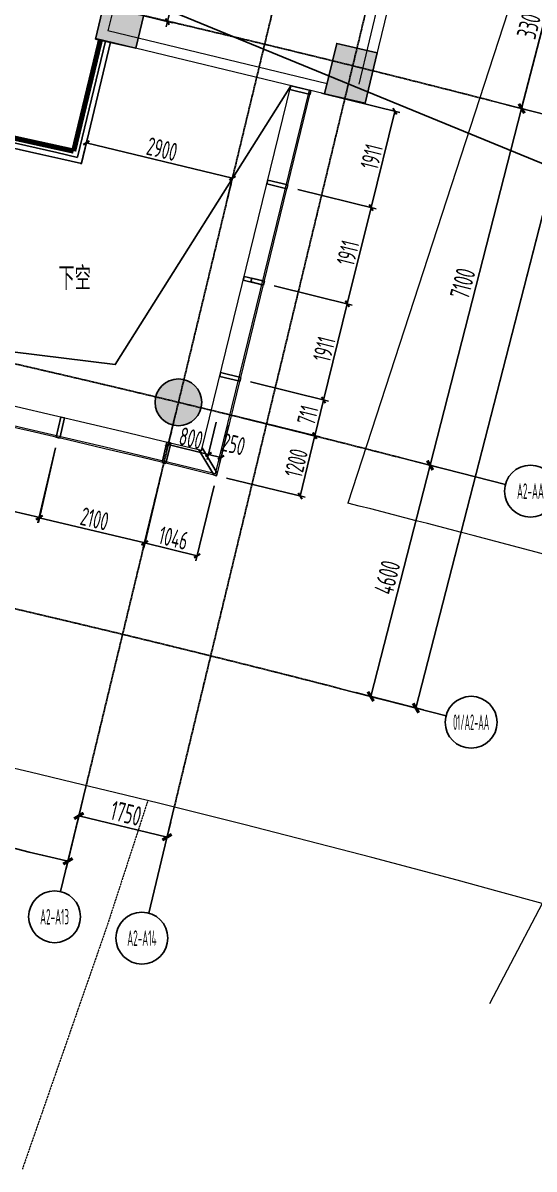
# Model space of a CAD drawing. Header units: millimetres. Extents: x 11515858 to 24947533, y -12784974 to -6116114.
# Drawn here: x 11844548 to 11854412, y -6423435 to -6401342 of the extents above; entities that cross this region are included whole.
import ezdxf
from ezdxf.enums import TextEntityAlignment as Align

# ---------------------------------------------------------------- set-up
doc = ezdxf.new("R2010")
doc.units = ezdxf.units.MM
doc.header["$LTSCALE"] = 10
for name, pattern in [('A2-RG-AXIS$0$CENTER', [2, 1.25, -0.25, 0.25, -0.25]), ('A2-RG-AXIS$0$DOTE', [2.42, 2, -0.2, 0.02, -0.2]), ('A2-RI-F2$0$DASHDOT2', [0.5, 0.25, -0.125, 0, -0.125]), ('A2-RI-F2$0$DASHED2', [0.375, 0.25, -0.125]), ('A2-RI-F2$0$Overhead 1_16_', [2.579687, 1.5875, -0.992188])]:
    doc.linetypes.add(name, pattern=pattern)
for name, color, linetype in [('A2-RB-F2$0$$34$A-DIMS-100', 1, 'Continuous'), ('A2-RB-F2$0$A-DIMS-100', 1, 'Continuous'), ('A2-RG-AXIS$0$A-AXIS', 1, 'Continuous'), ('A2-RG-AXIS$0$A-DIMS-100', 1, 'Continuous'), ('A2-RG-AXIS$0$A-GRID', 1, 'A2-RG-AXIS$0$CENTER'), ('A2-RG-AXIS$0$A-SYMB', 4, 'Continuous'), ('A2-RI-F2$0$A-DOOR-ROLL', 2, 'A2-RI-F2$0$DASHED2'), ('A2-RI-F2$0$A-STRS', 50, 'Continuous'), ('A2-RI-F2$0$A-STRS-HRAL', 80, 'Continuous'), ('A2-RI-F2$0$A-SYMB-AREA', 4, 'Continuous'), ('A2-RI-F2$0$A-SYMB-NAME', 4, 'Continuous'), ('A2-RI-F2$0$A-SYMB-VOID', 35, 'Continuous'), ('A2-RI-F2$0$an-wndw-mull-v', 3, 'Continuous'), ('A2-RS-F2$0$A-HATH-GRAY', 8, 'Continuous'), ('A2-RS-F2$0$A-WALL-CONC', 6, 'Continuous')]:
    doc.layers.add(name, color=color, linetype=linetype)
for name, color, linetype, lineweight in [('A2-RI-F2$0$A-DETL-LLIN', 3, 'Continuous', 5), ('A2-RI-F2$0$A-DETL-MLIN', 3, 'Continuous', 9), ('A2-RI-F2$0$A-FLOR-OVHD', 8, 'A2-RI-F2$0$Overhead 1_16_', 5), ('A2-RI-F2$0$A-FLOR-STRS', 2, 'Continuous', 5), ('A2-RI-F2$0$A-GLAZ', 140, 'Continuous', 5), ('A2-RI-F2$0$A-WALL', 7, 'Continuous', 5)]:
    doc.layers.add(name, color=color, linetype=linetype, lineweight=lineweight)
doc.styles.add('A2-RB-F2$0$$0$XD2008', font='hzs.shx', dxfattribs={"width": 0.7, "bigfont": 'hztxt.shx'})
doc.styles.add('A2-RB-F2$0$XD2008', font='hzs.shx', dxfattribs={"width": 0.7, "bigfont": 'hztxt.shx'})
doc.styles.add('A2-RG-AXIS$0$ECADI', font='hzs.shx', dxfattribs={"width": 0.7, "bigfont": 'hztxt.shx'})
doc.styles.add('A2-RG-AXIS$0$XD2008', font='hzs.shx', dxfattribs={"width": 0.7, "bigfont": 'hztxt.shx'})
doc.styles.add('A2-RI-F2$0$ECADI', font='hzs.shx', dxfattribs={"width": 0.7, "bigfont": 'hztxt.shx'})
doc.dimstyles.new('A2-RB-F2$0$$0$XD100$0', dxfattribs={"dimscale": 100, "dimtxt": 3.5, "dimasz": 1, "dimexe": 1, "dimexo": 2, "dimgap": 0.5, "dimtad": 1, "dimdec": 0, "dimdsep": 46, "dimtxsty": 'A2-RB-F2$0$$0$XD2008', "dimblk1": 'A2-RB-F2$0$$20$_ArchTick', "dimblk2": 'A2-RB-F2$0$$20$_ArchTick', "dimsah": 1, "dimcen": 2.5, "dimclrt": 4, "dimaunit": 1, "dimadec": 0, "dimazin": 0, "dimtfac": 1, "dimtdec": 0, "dimtix": 1, "dimtmove": 2, "dimatfit": 3, "dimfxl": 0, "dimtolj": 1, "dimtzin": 0, "dimarcsym": 0})
doc.dimstyles.new('A2-RB-F2$0$XD100$0', dxfattribs={"dimscale": 100, "dimtxt": 3.5, "dimasz": 1, "dimexe": 1, "dimexo": 2, "dimgap": 0.5, "dimtad": 1, "dimdec": 0, "dimdsep": 46, "dimtxsty": 'A2-RB-F2$0$XD2008', "dimblk1": 'A2-RB-F2$0$_ArchTick', "dimblk2": 'A2-RB-F2$0$_ArchTick', "dimsah": 1, "dimcen": 2.5, "dimclrt": 4, "dimaunit": 1, "dimadec": 0, "dimazin": 0, "dimtfac": 1, "dimtdec": 0, "dimtix": 1, "dimtmove": 1, "dimatfit": 3, "dimfxl": 0, "dimtolj": 1, "dimtzin": 0, "dimarcsym": 0})
doc.dimstyles.new('A2-RG-AXIS$0$XD150', dxfattribs={"dimscale": 300, "dimtxt": 2.5, "dimasz": 1.5, "dimexe": 1, "dimexo": 2, "dimgap": 0.5, "dimtad": 1, "dimdec": 0, "dimdsep": 46, "dimtxsty": 'A2-RG-AXIS$0$XD2008', "dimcen": 2.5, "dimclrt": 4, "dimaunit": 1, "dimadec": 3, "dimazin": 0, "dimtfac": 1, "dimtdec": 0, "dimtmove": 2, "dimatfit": 3, "dimfxl": 0, "dimtolj": 1, "dimtzin": 0, "dimarcsym": 0})
doc.dimstyles.new('A2-RG-AXIS$0$XD150$0', dxfattribs={"dimscale": 150, "dimtxt": 2.5, "dimasz": 1, "dimexe": 1, "dimexo": 2, "dimgap": 0.5, "dimtad": 1, "dimdec": 0, "dimdsep": 46, "dimtxsty": 'A2-RG-AXIS$0$XD2008', "dimblk": 'A2-RG-AXIS$0$_ArchTick', "dimcen": 2.5, "dimclrt": 4, "dimaunit": 1, "dimadec": 0, "dimazin": 0, "dimtfac": 1, "dimtdec": 0, "dimtmove": 2, "dimatfit": 3, "dimfxl": 0, "dimtolj": 1, "dimtzin": 0, "dimarcsym": 0})

# ---------------------------------------------------------------- blocks, each defined once
blk = doc.blocks.new('A2-RG-AXIS$0$_ArchTick')
at = {"color": 0, "linetype": 'ByBlock', "const_width": 0.4}
blk.add_lwpolyline([(-0.5, -0.5), (0.5, 0.5)], dxfattribs=at)
blk = doc.blocks.new('*D1259')
at = {"layer": 'A2-RG-AXIS$0$A-DIMS-100', "color": 0, "lineweight": -2, "ltscale": 3, "transparency": 16777216}
for p, q in [((11854703, -6399721), (11855139, -6399833)), ((11854994, -6399796), (11854172, -6402992)), ((11853882, -6402918), (11854318, -6403030))]:
    blk.add_line(p, q, dxfattribs=at)
at = {"layer": 'Defpoints', "color": 0, "ltscale": 3, "transparency": 16777216}
for p in [(11854412, -6399647), (11853591, -6402843), (11854172, -6402992)]:
    blk.add_point(p, dxfattribs=at)
at = {"layer": 'A2-RG-AXIS$0$A-DIMS-100', "color": 0, "lineweight": -2, "ltscale": 3, "transparency": 16777216, "xscale": 150, "yscale": 150, "zscale": 150}
for p, rotation in [((11854994, -6399796), 75.589284638493), ((11854172, -6402992), 255.589284638493)]:
    blk.add_blockref('A2-RG-AXIS$0$_ArchTick', p, dxfattribs=dict(at, rotation=rotation))
at = {"layer": 'A2-RG-AXIS$0$A-DIMS-100', "color": 4, "ltscale": 3, "transparency": 16777216, "insert": (11854329, -6401329), "char_height": 375, "attachment_point": 5, "rotation": 75.5893, "style": 'A2-RG-AXIS$0$XD2008'}
blk.add_mtext('\\A1;3300', dxfattribs=at)
blk = doc.blocks.new('*D1260')
at = {"layer": 'A2-RG-AXIS$0$A-DIMS-100', "color": 0, "lineweight": -2, "ltscale": 3, "transparency": 16777216}
for p, q in [((11854172, -6402992), (11852405, -6409869)), ((11853882, -6402918), (11854318, -6403030)), ((11852115, -6409794), (11852551, -6409906))]:
    blk.add_line(p, q, dxfattribs=at)
at = {"layer": 'Defpoints', "color": 0, "ltscale": 3, "transparency": 16777216}
for p in [(11853591, -6402843), (11851824, -6409720), (11852405, -6409869)]:
    blk.add_point(p, dxfattribs=at)
at = {"layer": 'A2-RG-AXIS$0$A-DIMS-100', "color": 0, "lineweight": -2, "ltscale": 3, "transparency": 16777216, "xscale": 150, "yscale": 150, "zscale": 150}
for p, rotation in [((11854172, -6402992), 75.589284638493), ((11852405, -6409869), 255.589284638493)]:
    blk.add_blockref('A2-RG-AXIS$0$_ArchTick', p, dxfattribs=dict(at, rotation=rotation))
at = {"layer": 'A2-RG-AXIS$0$A-DIMS-100', "color": 4, "ltscale": 3, "transparency": 16777216, "insert": (11853035, -6406365), "char_height": 375, "attachment_point": 5, "rotation": 75.5893, "style": 'A2-RG-AXIS$0$XD2008'}
blk.add_mtext('\\A1;7100', dxfattribs=at)
blk = doc.blocks.new('*D1261')
at = {"layer": 'A2-RG-AXIS$0$A-DIMS-100', "color": 0, "lineweight": -2, "ltscale": 3, "transparency": 16777216}
for p, q in [((11852405, -6409869), (11851260, -6414324)), ((11852115, -6409794), (11852551, -6409906)), ((11850970, -6414249), (11851406, -6414361))]:
    blk.add_line(p, q, dxfattribs=at)
at = {"layer": 'Defpoints', "color": 0, "ltscale": 3, "transparency": 16777216}
for p in [(11851824, -6409720), (11850679, -6414175), (11851260, -6414324)]:
    blk.add_point(p, dxfattribs=at)
at = {"layer": 'A2-RG-AXIS$0$A-DIMS-100', "color": 0, "lineweight": -2, "ltscale": 3, "transparency": 16777216, "xscale": 150, "yscale": 150, "zscale": 150}
for p, rotation in [((11852405, -6409869), 75.589284638493), ((11851260, -6414324), 255.589284638493)]:
    blk.add_blockref('A2-RG-AXIS$0$_ArchTick', p, dxfattribs=dict(at, rotation=rotation))
at = {"layer": 'A2-RG-AXIS$0$A-DIMS-100', "color": 4, "ltscale": 3, "transparency": 16777216, "insert": (11851579, -6412031), "char_height": 375, "attachment_point": 5, "rotation": 75.5893, "style": 'A2-RG-AXIS$0$XD2008'}
blk.add_mtext('\\A1;4600', dxfattribs=at)
blk = doc.blocks.new('*D1262')
at = {"layer": 'A2-RG-AXIS$0$A-DIMS-100', "color": 0, "lineweight": -2, "ltscale": 3, "transparency": 16777216}
for p, q in [((11859481, -6381125), (11860789, -6381461)), ((11860644, -6381424), (11852132, -6414548)), ((11850970, -6414249), (11852277, -6414585))]:
    blk.add_line(p, q, dxfattribs=at)
at = {"layer": 'Defpoints', "color": 0, "ltscale": 3, "transparency": 16777216}
for p in [(11859191, -6381051), (11850679, -6414175), (11852132, -6414548)]:
    blk.add_point(p, dxfattribs=at)
at = {"layer": 'A2-RG-AXIS$0$A-DIMS-100', "color": 0, "lineweight": -2, "ltscale": 3, "transparency": 16777216, "xscale": 150, "yscale": 150, "zscale": 150}
for p, rotation in [((11860644, -6381424), 75.58928466042394), ((11852132, -6414548), 255.589284660424)]:
    blk.add_blockref('A2-RG-AXIS$0$_ArchTick', p, dxfattribs=dict(at, rotation=rotation))
at = {"layer": 'A2-RG-AXIS$0$A-DIMS-100', "color": 4, "ltscale": 3, "transparency": 16777216, "insert": (11856134, -6397921), "char_height": 375, "attachment_point": 5, "rotation": 75.5893, "style": 'A2-RG-AXIS$0$XD2008'}
blk.add_mtext('\\A1;34200', dxfattribs=at)
blk = doc.blocks.new('A2-RG-AXIS$0$ECADI-TAG-GRID')
at = {"color": 13}
blk.add_circle((0, 0), 5, dxfattribs=at)
at = {"style": 'A2-RG-AXIS$0$ECADI', "width": 0.7}
blk.add_attdef('GRID', text='', height=5, dxfattribs=at).set_placement((0, 0), align=Align.MIDDLE)
blk = doc.blocks.new('*D1275')
at = {"layer": 'A2-RG-AXIS$0$A-DIMS-100', "color": 0, "lineweight": -2, "ltscale": 3, "transparency": 16777216}
for p, q in [((11837693, -6414527), (11837414, -6415848)), ((11845698, -6416335), (11845382, -6417648))]:
    blk.add_line(p, q, dxfattribs=at)
blk.add_arc((11778731, -6694179), 284600, 76.44866, 78.09408, dxfattribs=at)
at = {"layer": 'Defpoints', "color": 0, "ltscale": 3, "transparency": 16777216}
for p in [(11837755, -6414233), (11845769, -6416044), (11842766, -6416876), (11778731, -6694179)]:
    blk.add_point(p, dxfattribs=at)
at = {"layer": 'A2-RG-AXIS$0$A-DIMS-100', "color": 0, "lineweight": -2, "ltscale": 3, "transparency": 16777216, "xscale": 150, "yscale": 150, "zscale": 150}
for p, rotation in [((11837445, -6415701), 168.0940787372952), ((11845417, -6417502), 346.4486599795539)]:
    blk.add_blockref('A2-RG-AXIS$0$_ArchTick', p, dxfattribs=dict(at, rotation=rotation))
at = {"layer": 'A2-RG-AXIS$0$A-DIMS-100', "color": 4, "ltscale": 3, "transparency": 16777216, "insert": (11841503, -6416282), "char_height": 375, "attachment_point": 5, "rotation": 347.2714, "style": 'A2-RG-AXIS$0$XD2008'}
blk.add_mtext('\\A1;1°38\'44"', dxfattribs=at)
blk = doc.blocks.new('*D1237')
at = {"layer": 'A2-RG-AXIS$0$A-DIMS-100', "color": 0, "lineweight": -2, "ltscale": 3, "transparency": 16777216}
for p, q in [((11845698, -6416335), (11845593, -6416773)), ((11845628, -6416627), (11847329, -6417037)), ((11847400, -6416745), (11847294, -6417183))]:
    blk.add_line(p, q, dxfattribs=at)
at = {"layer": 'Defpoints', "color": 0, "ltscale": 3, "transparency": 16777216}
for p in [(11845769, -6416044), (11847470, -6416454), (11847329, -6417037)]:
    blk.add_point(p, dxfattribs=at)
at = {"layer": 'A2-RG-AXIS$0$A-DIMS-100', "color": 0, "lineweight": -2, "ltscale": 3, "transparency": 16777216, "xscale": 150, "yscale": 150, "zscale": 150}
for p, rotation in [((11845628, -6416627), 166.4486630936244), ((11847329, -6417037), 346.4486630936244)]:
    blk.add_blockref('A2-RG-AXIS$0$_ArchTick', p, dxfattribs=dict(at, rotation=rotation))
at = {"layer": 'A2-RG-AXIS$0$A-DIMS-100', "color": 4, "ltscale": 3, "transparency": 16777216, "insert": (11846540, -6416577), "char_height": 375, "attachment_point": 5, "rotation": 346.4487, "style": 'A2-RG-AXIS$0$XD2008'}
blk.add_mtext('\\A1;1750', dxfattribs=at)
blk = doc.blocks.new('A2-RB-F2$0$_ArchTick')
at = {"color": 0, "linetype": 'ByBlock', "const_width": 0.4}
blk.add_lwpolyline([(-0.5, -0.5), (0.5, 0.5)], dxfattribs=at)
blk = doc.blocks.new('*D1751')
at = {"layer": 'A2-RB-F2$0$A-DIMS-100', "color": 0, "lineweight": -2, "transparency": 16777216}
for p, q in [((11848280, -6409038), (11848105, -6409756)), ((11848521, -6409097), (11848347, -6409815)), ((11848129, -6409659), (11848370, -6409718))]:
    blk.add_line(p, q, dxfattribs=at)
at = {"layer": 'Defpoints', "color": 0, "transparency": 16777216}
for p in [(11848327, -6408844), (11848568, -6408902), (11848370, -6409718)]:
    blk.add_point(p, dxfattribs=at)
at = {"layer": 'A2-RB-F2$0$A-DIMS-100', "color": 0, "lineweight": -2, "transparency": 16777216, "xscale": 100, "yscale": 100, "zscale": 100}
for p, rotation in [((11848129, -6409659), 166.3311337015046), ((11848370, -6409718), 346.3311337015046)]:
    blk.add_blockref('A2-RB-F2$0$_ArchTick', p, dxfattribs=dict(at, rotation=rotation))
at = {"layer": 'A2-RB-F2$0$A-DIMS-100', "color": 4, "transparency": 16777216, "insert": (11848614, -6409464), "char_height": 350, "attachment_point": 5, "rotation": 346.3311, "style": 'A2-RB-F2$0$XD2008'}
blk.add_mtext('\\A1;250', dxfattribs=at)
blk = doc.blocks.new('*D1752')
at = {"layer": 'A2-RB-F2$0$A-DIMS-100', "color": 0, "lineweight": -2, "transparency": 16777216}
for p, q in [((11847502, -6408850), (11847328, -6409568)), ((11848280, -6409038), (11848106, -6409756)), ((11848129, -6409659), (11847352, -6409470))]:
    blk.add_line(p, q, dxfattribs=at)
at = {"layer": 'Defpoints', "color": 0, "transparency": 16777216}
for p in [(11847549, -6408655), (11848327, -6408844), (11847352, -6409470)]:
    blk.add_point(p, dxfattribs=at)
at = {"layer": 'A2-RB-F2$0$A-DIMS-100', "color": 0, "lineweight": -2, "transparency": 16777216, "xscale": 100, "yscale": 100, "zscale": 100}
for p, rotation in [((11847352, -6409470), 166.3725522362062), ((11848129, -6409659), 346.3725522362062)]:
    blk.add_blockref('A2-RB-F2$0$_ArchTick', p, dxfattribs=dict(at, rotation=rotation))
at = {"layer": 'A2-RB-F2$0$A-DIMS-100', "color": 4, "transparency": 16777216, "insert": (11847794, -6409346), "char_height": 350, "attachment_point": 5, "rotation": 346.3726, "style": 'A2-RB-F2$0$XD2008'}
blk.add_mtext('\\A1;800', dxfattribs=at)
blk = doc.blocks.new('*D1871')
at = {"layer": 'A2-RB-F2$0$A-DIMS-100', "color": 0, "lineweight": -2, "transparency": 16777216}
for p, q in [((11845673, -6404065), (11845795, -6403556)), ((11845772, -6403653), (11848591, -6404333)), ((11848492, -6404744), (11848615, -6404236))]:
    blk.add_line(p, q, dxfattribs=at)
at = {"layer": 'Defpoints', "color": 0, "transparency": 16777216}
for p in [(11845626, -6404259), (11848591, -6404333), (11848445, -6404939)]:
    blk.add_point(p, dxfattribs=at)
at = {"layer": 'A2-RB-F2$0$A-DIMS-100', "color": 0, "lineweight": -2, "transparency": 16777216, "xscale": 100, "yscale": 100, "zscale": 100}
for p, rotation in [((11845772, -6403653), 166.4486630673089), ((11848591, -6404333), 346.4486630673089)]:
    blk.add_blockref('A2-RB-F2$0$_ArchTick', p, dxfattribs=dict(at, rotation=rotation))
at = {"layer": 'A2-RB-F2$0$A-DIMS-100', "color": 4, "transparency": 16777216, "insert": (11847234, -6403774), "char_height": 350, "attachment_point": 5, "rotation": 346.4487, "style": 'A2-RB-F2$0$XD2008'}
blk.add_mtext('\\A1;2900', dxfattribs=at)
blk = doc.blocks.new('*D1781')
at = {"layer": 'A2-RB-F2$0$A-DIMS-100', "color": 0, "lineweight": -2, "transparency": 16777216}
for p, q in [((11843133, -6409062), (11842803, -6410502)), ((11845180, -6409532), (11844850, -6410972)), ((11842825, -6410404), (11844872, -6410874))]:
    blk.add_line(p, q, dxfattribs=at)
at = {"layer": 'Defpoints', "color": 0, "transparency": 16777216}
for p in [(11843178, -6408867), (11845225, -6409337), (11844872, -6410874)]:
    blk.add_point(p, dxfattribs=at)
at = {"layer": 'A2-RB-F2$0$A-DIMS-100', "color": 0, "lineweight": -2, "transparency": 16777216, "xscale": 100, "yscale": 100, "zscale": 100}
for p, rotation in [((11842825, -6410404), 167.0656942317951), ((11844872, -6410874), 347.0656942317951)]:
    blk.add_blockref('A2-RB-F2$0$_ArchTick', p, dxfattribs=dict(at, rotation=rotation))
at = {"layer": 'A2-RB-F2$0$A-DIMS-100', "color": 4, "transparency": 16777216, "insert": (11843899, -6410420), "char_height": 350, "attachment_point": 5, "rotation": 347.0657, "style": 'A2-RB-F2$0$XD2008'}
blk.add_mtext('\\A1;2100', dxfattribs=at)
blk = doc.blocks.new('*D1782')
at = {"layer": 'A2-RB-F2$0$A-DIMS-100', "color": 0, "lineweight": -2, "transparency": 16777216}
for p, q in [((11845179, -6409532), (11844836, -6410976)), ((11847222, -6410016), (11846879, -6411461)), ((11844859, -6410879), (11846903, -6411364))]:
    blk.add_line(p, q, dxfattribs=at)
at = {"layer": 'Defpoints', "color": 0, "transparency": 16777216}
for p in [(11845225, -6409337), (11847268, -6409822), (11846903, -6411364)]:
    blk.add_point(p, dxfattribs=at)
at = {"layer": 'A2-RB-F2$0$A-DIMS-100', "color": 0, "lineweight": -2, "transparency": 16777216, "xscale": 100, "yscale": 100, "zscale": 100}
for p, rotation in [((11844859, -6410879), 166.6543370660656), ((11846903, -6411364), 346.6543370660656)]:
    blk.add_blockref('A2-RB-F2$0$_ArchTick', p, dxfattribs=dict(at, rotation=rotation))
at = {"layer": 'A2-RB-F2$0$A-DIMS-100', "color": 4, "transparency": 16777216, "insert": (11845933, -6410902), "char_height": 350, "attachment_point": 5, "rotation": 346.6543, "style": 'A2-RB-F2$0$XD2008'}
blk.add_mtext('\\A1;2100', dxfattribs=at)
blk = doc.blocks.new('*D1783')
at = {"layer": 'A2-RB-F2$0$A-DIMS-100', "color": 0, "lineweight": -2, "transparency": 16777216}
for p, q in [((11847221, -6410016), (11846870, -6411463)), ((11848238, -6410263), (11847886, -6411710)), ((11846893, -6411366), (11847910, -6411613))]:
    blk.add_line(p, q, dxfattribs=at)
at = {"layer": 'Defpoints', "color": 0, "transparency": 16777216}
for p in [(11847268, -6409822), (11848285, -6410069), (11847910, -6411613)]:
    blk.add_point(p, dxfattribs=at)
at = {"layer": 'A2-RB-F2$0$A-DIMS-100', "color": 0, "lineweight": -2, "transparency": 16777216, "xscale": 100, "yscale": 100, "zscale": 100}
for p, rotation in [((11846893, -6411366), 166.3475116637962), ((11847910, -6411613), 346.3475116637962)]:
    blk.add_blockref('A2-RB-F2$0$_ArchTick', p, dxfattribs=dict(at, rotation=rotation))
at = {"layer": 'A2-RB-F2$0$A-DIMS-100', "color": 4, "transparency": 16777216, "insert": (11847455, -6411271), "char_height": 350, "attachment_point": 5, "rotation": 346.3475, "style": 'A2-RB-F2$0$XD2008'}
blk.add_mtext('\\A1;1046', dxfattribs=at)
blk = doc.blocks.new('*D1784')
at = {"layer": 'A2-RB-F2$0$A-DIMS-100', "color": 0, "lineweight": -2, "transparency": 16777216}
for p, q in [((11848938, -6408262), (11850446, -6408635)), ((11850349, -6408611), (11850179, -6409301)), ((11848767, -6408952), (11850276, -6409325))]:
    blk.add_line(p, q, dxfattribs=at)
at = {"layer": 'Defpoints', "color": 0, "transparency": 16777216}
for p in [(11848743, -6408214), (11848573, -6408904), (11850179, -6409301)]:
    blk.add_point(p, dxfattribs=at)
at = {"layer": 'A2-RB-F2$0$A-DIMS-100', "color": 0, "lineweight": -2, "transparency": 16777216, "xscale": 100, "yscale": 100, "zscale": 100}
for p, rotation in [((11850349, -6408611), 76.1121307284371), ((11850179, -6409301), 256.1121307284371)]:
    blk.add_blockref('A2-RB-F2$0$_ArchTick', p, dxfattribs=dict(at, rotation=rotation))
at = {"layer": 'A2-RB-F2$0$A-DIMS-100', "color": 4, "transparency": 16777216, "insert": (11850046, -6408902), "char_height": 350, "attachment_point": 5, "rotation": 76.1121, "style": 'A2-RB-F2$0$XD2008'}
blk.add_mtext('\\A1;711', dxfattribs=at)
blk = doc.blocks.new('*D1785')
at = {"layer": 'A2-RB-F2$0$A-DIMS-100', "color": 0, "lineweight": -2, "transparency": 16777216}
for p, q in [((11849396, -6406407), (11850905, -6406780)), ((11850349, -6408611), (11850808, -6406756)), ((11848938, -6408262), (11850446, -6408635))]:
    blk.add_line(p, q, dxfattribs=at)
at = {"layer": 'Defpoints', "color": 0, "transparency": 16777216}
for p in [(11849202, -6406359), (11850808, -6406756), (11848743, -6408214)]:
    blk.add_point(p, dxfattribs=at)
at = {"layer": 'A2-RB-F2$0$A-DIMS-100', "color": 0, "lineweight": -2, "transparency": 16777216, "xscale": 100, "yscale": 100, "zscale": 100}
for p, rotation in [((11850808, -6406756), 76.11213072837425), ((11850349, -6408611), 256.1121307283742)]:
    blk.add_blockref('A2-RB-F2$0$_ArchTick', p, dxfattribs=dict(at, rotation=rotation))
at = {"layer": 'A2-RB-F2$0$A-DIMS-100', "color": 4, "transparency": 16777216, "insert": (11850360, -6407630), "char_height": 350, "attachment_point": 5, "rotation": 76.1121, "style": 'A2-RB-F2$0$XD2008'}
blk.add_mtext('\\A1;1911', dxfattribs=at)
blk = doc.blocks.new('*D1786')
at = {"layer": 'A2-RB-F2$0$A-DIMS-100', "color": 0, "lineweight": -2, "transparency": 16777216}
for p, q in [((11849855, -6404552), (11851364, -6404925)), ((11850808, -6406756), (11851267, -6404901)), ((11849396, -6406407), (11850905, -6406780))]:
    blk.add_line(p, q, dxfattribs=at)
at = {"layer": 'Defpoints', "color": 0, "transparency": 16777216}
for p in [(11849661, -6404504), (11851267, -6404901), (11849202, -6406359)]:
    blk.add_point(p, dxfattribs=at)
at = {"layer": 'A2-RB-F2$0$A-DIMS-100', "color": 0, "lineweight": -2, "transparency": 16777216, "xscale": 100, "yscale": 100, "zscale": 100}
for p, rotation in [((11851267, -6404901), 76.11213072832003), ((11850808, -6406756), 256.11213072832)]:
    blk.add_blockref('A2-RB-F2$0$_ArchTick', p, dxfattribs=dict(at, rotation=rotation))
at = {"layer": 'A2-RB-F2$0$A-DIMS-100', "color": 4, "transparency": 16777216, "insert": (11850819, -6405775), "char_height": 350, "attachment_point": 5, "rotation": 76.1121, "style": 'A2-RB-F2$0$XD2008'}
blk.add_mtext('\\A1;1911', dxfattribs=at)
blk = doc.blocks.new('*D1787')
at = {"layer": 'A2-RB-F2$0$A-DIMS-100', "color": 0, "lineweight": -2, "transparency": 16777216}
for p, q in [((11850313, -6402697), (11851822, -6403070)), ((11851267, -6404901), (11851725, -6403046)), ((11849855, -6404552), (11851364, -6404925))]:
    blk.add_line(p, q, dxfattribs=at)
at = {"layer": 'Defpoints', "color": 0, "transparency": 16777216}
for p in [(11850119, -6402649), (11851725, -6403046), (11849661, -6404504)]:
    blk.add_point(p, dxfattribs=at)
at = {"layer": 'A2-RB-F2$0$A-DIMS-100', "color": 0, "lineweight": -2, "transparency": 16777216, "xscale": 100, "yscale": 100, "zscale": 100}
for p, rotation in [((11851725, -6403046), 76.11213072838095), ((11851267, -6404901), 256.1121307283809)]:
    blk.add_blockref('A2-RB-F2$0$_ArchTick', p, dxfattribs=dict(at, rotation=rotation))
at = {"layer": 'A2-RB-F2$0$A-DIMS-100', "color": 4, "transparency": 16777216, "insert": (11851278, -6403920), "char_height": 350, "attachment_point": 5, "rotation": 76.1121, "style": 'A2-RB-F2$0$XD2008'}
blk.add_mtext('\\A1;1911', dxfattribs=at)
blk = doc.blocks.new('*D1788')
at = {"layer": 'A2-RB-F2$0$A-DIMS-100', "color": 0, "lineweight": -2, "transparency": 16777216}
for p, q in [((11848763, -6408950), (11850279, -6409318)), ((11850182, -6409295), (11849898, -6410461)), ((11848479, -6410116), (11849995, -6410485))]:
    blk.add_line(p, q, dxfattribs=at)
at = {"layer": 'Defpoints', "color": 0, "transparency": 16777216}
for p in [(11848568, -6408902), (11848285, -6410069), (11849898, -6410461)]:
    blk.add_point(p, dxfattribs=at)
at = {"layer": 'A2-RB-F2$0$A-DIMS-100', "color": 0, "lineweight": -2, "transparency": 16777216, "xscale": 100, "yscale": 100, "zscale": 100}
for p, rotation in [((11850182, -6409295), 76.33113835615508), ((11849898, -6410461), 256.3311383561551)]:
    blk.add_blockref('A2-RB-F2$0$_ArchTick', p, dxfattribs=dict(at, rotation=rotation))
at = {"layer": 'A2-RB-F2$0$A-DIMS-100', "color": 4, "transparency": 16777216, "insert": (11849821, -6409825), "char_height": 350, "attachment_point": 5, "rotation": 76.3311, "style": 'A2-RB-F2$0$XD2008'}
blk.add_mtext('\\A1;1200', dxfattribs=at)
blk = doc.blocks.new('A2-RB-F2$0$$20$_ArchTick')
at = {"color": 0, "linetype": 'ByBlock', "const_width": 0.4}
blk.add_lwpolyline([(-0.5, -0.5), (0.5, 0.5)], dxfattribs=at)
blk = doc.blocks.new('*D1933')
at = {"layer": 'A2-RB-F2$0$$34$A-DIMS-100', "color": 0, "lineweight": -2, "ltscale": 3, "transparency": 16777216}
for p, q in [((11847029, -6400518), (11847602, -6400661)), ((11847505, -6400637), (11847530, -6400540)), ((11847505, -6400637), (11847336, -6401317)), ((11846859, -6401198), (11847433, -6401341)), ((11847336, -6401317), (11847311, -6401414))]:
    blk.add_line(p, q, dxfattribs=at)
at = {"layer": 'Defpoints', "color": 0, "ltscale": 3, "transparency": 16777216}
for p in [(11846835, -6400470), (11846665, -6401149), (11847336, -6401317)]:
    blk.add_point(p, dxfattribs=at)
at = {"layer": 'A2-RB-F2$0$$34$A-DIMS-100', "color": 0, "lineweight": -2, "ltscale": 3, "transparency": 16777216, "xscale": 100, "yscale": 100, "zscale": 100}
for p, rotation in [((11847505, -6400637), 255.9757625834795), ((11847336, -6401317), 75.97576258347947)]:
    blk.add_blockref('A2-RB-F2$0$$20$_ArchTick', p, dxfattribs=dict(at, rotation=rotation))
at = {"layer": 'A2-RB-F2$0$$34$A-DIMS-100', "color": 4, "ltscale": 3, "transparency": 16777216, "insert": (11847202, -6400922), "char_height": 350, "attachment_point": 5, "rotation": 75.9758, "style": 'A2-RB-F2$0$$0$XD2008'}
blk.add_mtext('\\A1;700', dxfattribs=at)
blk = doc.blocks.new('A2-RS-F2')
at = {"layer": 'A2-RS-F2$0$A-HATH-GRAY', "ltscale": 3}
h = blk.add_hatch(color=256, dxfattribs=at)
h.paths.add_polyline_path([(11780371, -6378133), (11781371, -6378140), (11781380, -6376840), (11780380, -6376833)])
h.paths.add_polyline_path([(11771295, -6378216), (11772295, -6378194), (11772267, -6376895), (11771267, -6376916)])
h.paths.add_polyline_path([(11789445, -6378310), (11790445, -6378346), (11790491, -6377046), (11789491, -6377011)])
h.paths.add_polyline_path([(11794061, -6377996), (11794660, -6378034), (11794711, -6377236), (11794112, -6377197)])
h.paths.add_polyline_path([(11762226, -6378560), (11763225, -6378509), (11763159, -6377211), (11762160, -6377261)])
h.paths.add_polyline_path([(11756054, -6378846), (11756851, -6378783), (11756756, -6377587), (11755959, -6377650)])
h.paths.add_polyline_path([(11801644, -6378462), (11802243, -6378500), (11802294, -6377702), (11801696, -6377663)])
h.paths.add_polyline_path([(11751557, -6379698), (11752355, -6379635), (11752220, -6377940), (11751422, -6378003)])
h.paths.add_polyline_path([(11807664, -6379406), (11808460, -6379480), (11808572, -6378285), (11807775, -6378211)])
h.paths.add_polyline_path([(11816585, -6380403), (11817577, -6380525), (11817736, -6379235), (11816743, -6379113)])
h.paths.add_polyline_path([(11825579, -6381619), (11826568, -6381768), (11826763, -6380483), (11825774, -6380333)])
h.paths.add_polyline_path([(11793833, -6381539), (11794432, -6381577), (11794483, -6380779), (11793885, -6380740)])
h.paths.add_polyline_path([(11801417, -6382005), (11802015, -6382043), (11802067, -6381245), (11801468, -6381206)])
h.paths.add_polyline_path([(11834536, -6383085), (11835520, -6383263), (11835752, -6381984), (11834768, -6381806)])
h.paths.add_polyline_path([(11843442, -6384837), (11844420, -6385043), (11844688, -6383771), (11843710, -6383565)])
h.paths.add_polyline_path([(11849707, -6386048), (11850486, -6386227), (11850721, -6385255), (11849941, -6385076)])
h.paths.add_polyline_path([(11756691, -6386871), (11757489, -6386806), (11757394, -6385612), (11756597, -6385675)])
h.paths.add_polyline_path([(11752176, -6387474), (11752973, -6387410), (11752838, -6385716), (11752041, -6385779)])
h.paths.add_polyline_path([(11854132, -6387107), (11854912, -6387286), (11855146, -6386314), (11854366, -6386134)])
h.paths.add_polyline_path([(11793236, -6390821), (11793835, -6390859), (11793887, -6390061), (11793288, -6390022)])
h.paths.add_polyline_path([(11800820, -6391286), (11801419, -6391324), (11801470, -6390526), (11800871, -6390487)])
h.paths.add_polyline_path([(11847832, -6393825), (11848612, -6394005), (11848846, -6393033), (11848067, -6392853)])
h.paths.add_polyline_path([(11780263, -6394032), (11781263, -6394039), (11781272, -6392739), (11780272, -6392732)])
h.paths.add_polyline_path([(11771644, -6394112), (11772644, -6394090), (11772615, -6392791), (11771616, -6392812)])
h.paths.add_polyline_path([(11788881, -6394200), (11789880, -6394236), (11789926, -6392936), (11788927, -6392901)])
h.paths.add_polyline_path([(11793009, -6394364), (11793607, -6394402), (11793659, -6393604), (11793060, -6393565)])
h.paths.add_polyline_path([(11763031, -6394440), (11764030, -6394389), (11763964, -6393090), (11762965, -6393141)])
h.paths.add_polyline_path([(11757323, -6394797), (11758120, -6394731), (11758025, -6393537), (11757227, -6393600)])
h.paths.add_polyline_path([(11800592, -6394829), (11801191, -6394867), (11801242, -6394069), (11800643, -6394030)])
h.paths.add_polyline_path([(11852257, -6394884), (11853037, -6395064), (11853271, -6394091), (11852492, -6393912)])
h.paths.add_polyline_path([(11752786, -6395149), (11753584, -6395086), (11753449, -6393391), (11752652, -6393455)])
h.paths.add_polyline_path([(11806189, -6395237), (11806985, -6395311), (11807096, -6394116), (11806300, -6394042)])
h.paths.add_polyline_path([(11814656, -6396186), (11815648, -6396307), (11815806, -6395017), (11814813, -6394896)])
h.paths.add_polyline_path([(11823198, -6397340), (11824186, -6397490), (11824381, -6396205), (11823392, -6396055)])
h.paths.add_polyline_path([(11831682, -6398729), (11832663, -6398921), (11832913, -6397645), (11831931, -6397453)])
h.paths.add_polyline_path([(11840164, -6400383), (11841142, -6400589), (11841411, -6399317), (11840432, -6399110)])
edge = h.paths.add_edge_path()
edge.add_arc((11772286, -6400549), 450, 0, 360)
edge = h.paths.add_edge_path()
edge.add_arc((11789152, -6400664), 450, 0, 360)
edge = h.paths.add_edge_path()
edge.add_arc((11763857, -6400856), 450, 0, 360)
h.paths.add_polyline_path([(11845946, -6401652), (11846725, -6401831), (11846960, -6400859), (11846180, -6400679)])
edge = h.paths.add_edge_path()
edge.add_arc((11797576, -6401084), 450, 0, 360)
edge = h.paths.add_edge_path()
edge.add_arc((11755441, -6401404), 451, 0, 360)
edge = h.paths.add_edge_path()
edge.add_arc((11805984, -6401746), 450, 0, 360)
h.paths.add_polyline_path([(11850371, -6402710), (11851151, -6402890), (11851385, -6401917), (11850605, -6401738)])
edge = h.paths.add_edge_path()
edge.add_arc((11814369, -6402649), 450, 0, 360)
edge = h.paths.add_edge_path()
edge.add_arc((11822726, -6403793), 450, 0, 360)
edge = h.paths.add_edge_path()
edge.add_arc((11831046, -6405176), 450, 0, 360)
edge = h.paths.add_edge_path()
edge.add_arc((11839323, -6406797), 451, 0, 360)
edge = h.paths.add_edge_path()
edge.add_arc((11847549, -6408655), 451, 0, 360)
edge = h.paths.add_edge_path()
edge.add_arc((11780719, -6400485), 450, 0, 360)
at = {"layer": 'A2-RS-F2$0$A-WALL-CONC'}
blk.add_circle((11847549, -6408655), 451, dxfattribs=at)
for points in [[(11845946, -6401652), (11846725, -6401831), (11846960, -6400859), (11846180, -6400679)], [(11850371, -6402710), (11851151, -6402890), (11851385, -6401917), (11850605, -6401738)]]:
    blk.add_3dface(points, dxfattribs=at)
blk = doc.blocks.new('A2-RI-F2$0$5erhfh')
at = {"layer": 'A2-RI-F2$0$A-SYMB-AREA', "style": 'A2-RI-F2$0$ECADI', "width": 0.7}
blk.add_attdef('340M2', text='', height=2.5, dxfattribs=at).set_placement((0, 1.25), align=Align.MIDDLE_LEFT)
at = {"layer": 'A2-RI-F2$0$A-SYMB-NAME', "style": 'A2-RI-F2$0$ECADI', "width": 0.7}
blk.add_attdef('CHINESENAME', (-12.29, 3.09), '', height=4.5, dxfattribs=at)
blk = doc.blocks.new('A2-RI-F2$0$5yrthfh')
at = {"layer": 'A2-RI-F2$0$an-wndw-mull-v'}
blk.add_lwpolyline([(3, -37), (402, -3), (396, 71), (-3, 37), (3, -37)], close=True, dxfattribs=at)
blk = doc.blocks.new('A2-RI-F2$0$564hysrthtdh')
at = {"layer": 'A2-RI-F2$0$an-wndw-mull-v'}
blk.add_lwpolyline([(93748, -4991), (93505, -4931), (93523, -4858), (93766, -4918), (93748, -4991)], close=True, dxfattribs=at)
blk.add_lwpolyline([(92503, -8170), (92554, -8183), (92567, -8131), (92859, -8617), (92844, -8665), (92790, -8649), (92503, -8170)], dxfattribs=at)
at = {"xscale": -1}
for p, rotation in [((94657, -1279), 351.3021328404134), ((94211, -3098), 351.0968850481048), ((93757, -4954), 351.0968850481048), ((93303, -6810), 351.0968850481048), ((91829, -8419), 261.2746231592365)]:
    blk.add_blockref('A2-RI-F2$0$5yrthfh', p, dxfattribs=dict(at, rotation=rotation))
at = {"rotation": 72.03379957360688}
blk.add_blockref('A2-RI-F2$0$5yrthfh', (89785, -7934), dxfattribs=at)
blk = doc.blocks.new('A2-RG-AXIS')
at = {"layer": 'A2-RG-AXIS$0$A-AXIS', "ltscale": 3}
for p, q in [((11855625, -6403365.5), (11853591.1, -6402842.9)), ((11853858.1, -6410242.1), (11851824.1, -6409719.5)), ((11852713.3, -6414697.4), (11850679.3, -6414174.8)), ((11845768.7, -6416043.6), (11845276.6, -6418085.2)), ((11847468.7, -6416458.9), (11846976.6, -6418500.4))]:
    blk.add_line(p, q, dxfattribs=at)
at = {"layer": 'A2-RG-AXIS$0$A-GRID', "linetype": 'A2-RG-AXIS$0$DOTE'}
for p, q in [((11845769.4, -6416040.8), (11855178.4, -6377003.5)), ((11847468.7, -6416458.9), (11856889.5, -6377372.8))]:
    blk.add_line(p, q, dxfattribs=at)
for radius, start, end in [(300800, 75.589285, 95.407644), (293700, 75.589281, 95.407645), (289100, 75.589281, 95.407645)]:
    blk.add_arc((11778730.7, -6694178.7), radius, start, end, dxfattribs=at)
at = {"layer": 'A2-RG-AXIS$0$A-SYMB'}
ref = blk.add_blockref('A2-RG-AXIS$0$ECADI-TAG-GRID', (11854342.3, -6410366.6), dxfattribs=dict(at, xscale=99.99999999939791, yscale=99.99999999939791, zscale=99.99999999939791))
ref.add_attrib('GRID', 'A2-AA', dxfattribs={"layer": '0', "height": 300, "style": 'A2-RG-AXIS$0$ECADI', "width": 0.5}).set_placement((11854342.3, -6410366.6), align=Align.MIDDLE)
ref = blk.add_blockref('A2-RG-AXIS$0$ECADI-TAG-GRID', (11853197.5, -6414821.8), dxfattribs=dict(at, xscale=99.99999999939791, yscale=99.99999999939791, zscale=99.99999999939791))
ref.add_attrib('GRID', '01/A2-AA', dxfattribs={"layer": '0', "height": 300, "style": 'A2-RG-AXIS$0$ECADI', "width": 0.4}).set_placement((11853197.5, -6414821.8), align=Align.MIDDLE)
ref = blk.add_blockref('A2-RG-AXIS$0$ECADI-TAG-GRID', (11845159.4, -6418571.2), dxfattribs=dict(at, xscale=100, yscale=100, zscale=100))
ref.add_attrib('GRID', 'A2-A13', dxfattribs={"layer": '0', "extrusion": (0, 0, -1), "height": 300, "style": 'A2-RG-AXIS$0$ECADI', "text_generation_flag": 2, "width": 0.5}).set_placement((-11845159.4, -6418571.2), align=Align.MIDDLE)
ref = blk.add_blockref('A2-RG-AXIS$0$ECADI-TAG-GRID', (11846844, -6418982.7), dxfattribs=dict(at, xscale=100, yscale=100, zscale=100))
ref.add_attrib('GRID', 'A2-A14', dxfattribs={"layer": '0', "extrusion": (0, 0, -1), "height": 300, "style": 'A2-RG-AXIS$0$ECADI', "text_generation_flag": 2, "width": 0.5}).set_placement((-11846844, -6418982.7), align=Align.MIDDLE)
at = {"layer": 'A2-RG-AXIS$0$A-DIMS-100', "ltscale": 3}
for p1, p2, distance, picture, middle in [((11859190.7, -6381050.8), (11850679.3, -6414174.8), 1500, '*D1262', (11856133.6, -6397920.8)), ((11845768.7, -6416043.6), (11847469.9, -6416453.7), -600, '*D1237', (11846540.2, -6416576.7))]:
    dim = blk.add_aligned_dim(p1=p1, p2=p2, distance=distance, dimstyle='A2-RG-AXIS$0$XD150$0', dxfattribs=at)
    dim.commit()
    dim.dimension.update_dxf_attribs({"geometry": picture, "text_midpoint": middle})
for base, p1, p2, picture, middle in [((11854172.2, -6402992.2), (11854412.4, -6399646.7), (11853591.1, -6402842.9), '*D1259', (11854328.6, -6401328.8)), ((11852405.3, -6409868.8), (11853591.1, -6402842.9), (11851824.1, -6409719.5), '*D1260', (11853034.5, -6406365.2)), ((11851260.4, -6414324.1), (11851824.1, -6409719.5), (11850679.3, -6414174.8), '*D1261', (11851578.6, -6412031.1))]:
    dim = blk.add_linear_dim(base=base, p1=p1, p2=p2, angle=75.58928, dimstyle='A2-RG-AXIS$0$XD150$0', dxfattribs=at)
    dim.commit()
    dim.dimension.update_dxf_attribs({"geometry": picture, "text_midpoint": middle})
dim = blk.add_angular_dim_3p(base=(11842765.6, -6416876.2), center=(11778730.7, -6694178.7), p1=(11845768.7, -6416043.6), p2=(11837754.6, -6414233.4), dimstyle='A2-RG-AXIS$0$XD150', override={"dimscale": 150, "dimasz": 1, "dimblk": 'A2-RG-AXIS$0$_ArchTick', "dimadec": 4}, dxfattribs=at)
dim.commit()
dim.dimension.update_dxf_attribs({"geometry": '*D1275', "text_midpoint": (11841503.4, -6416282)})
blk = doc.blocks.new('A2-RB-F2')
at = {"layer": 'A2-RB-F2$0$$34$A-DIMS-100', "ltscale": 3}
dim = blk.add_aligned_dim(p1=(11846834.7, -6400469.7), p2=(11846665, -6401149.2), distance=691.2, dimstyle='A2-RB-F2$0$$0$XD100$0', dxfattribs=at)
dim.commit()
dim.dimension.update_dxf_attribs({"geometry": '*D1933', "text_midpoint": (11847202.2, -6400922.5)})
at = {"layer": 'A2-RB-F2$0$A-DIMS-100'}
for p1, p2, distance, picture, middle in [((11849660.7, -6404504.1), (11850119.3, -6402649.3), -1654.3, '*D1787', (11851277.5, -6403919.8)), ((11845626, -6404259.2), (11848445.3, -6404938.7), 623.2, '*D1871', (11847234.4, -6403774.3)), ((11849202, -6406359), (11849660.7, -6404504.1), -1654.3, '*D1786', (11850818.9, -6405774.7)), ((11848743.4, -6408213.9), (11849202, -6406359), -1654.3, '*D1785', (11850360.3, -6407629.5)), ((11848743.4, -6408213.9), (11848572.8, -6408903.8), 1654.3, '*D1784', (11850045.7, -6408901.9)), ((11848326.9, -6408843.7), (11847549.5, -6408655.2), 838.7, '*D1752', (11847793.6, -6409345.9)), ((11843178.3, -6408867), (11845225, -6409337.1), -1577.2, '*D1781', (11843899, -6410419.9)), ((11848568.5, -6408902.4), (11848284.8, -6410068.7), 1660.3, '*D1788', (11849821.3, -6409824.7)), ((11845225, -6409337.1), (11847268.3, -6409821.8), -1584.7, '*D1782', (11845932.8, -6410902.4)), ((11847268.3, -6409821.8), (11848284.8, -6410068.7), -1589.2, '*D1783', (11847454.6, -6411271))]:
    dim = blk.add_aligned_dim(p1=p1, p2=p2, distance=distance, dimstyle='A2-RB-F2$0$XD100$0', dxfattribs=at)
    dim.commit()
    dim.dimension.update_dxf_attribs({"geometry": picture, "text_midpoint": middle})
dim = blk.add_linear_dim(base=(11848370.2, -6409717.7), p1=(11848326.9, -6408843.7), p2=(11848568.5, -6408902.4), angle=346.33113, text='250', dimstyle='A2-RB-F2$0$XD100$0', dxfattribs=at)
dim.commit()
dim.dimension.update_dxf_attribs({"geometry": '*D1751', "text_midpoint": (11848561, -6409682.5), "dimtype": 129})
blk = doc.blocks.new('A2-RI-F2')
at = {"layer": 'A2-RI-F2$0$A-DETL-LLIN'}
blk.add_line((11859245, -6384749), (11850820, -6410598), dxfattribs=at)
for radius, start, end in [(286100, 74.62894, 96.36799), (292600, 74.3166, 75.73696)]:
    blk.add_arc((11778731, -6694179), radius, start, end, dxfattribs=at)
at = {"layer": 'A2-RI-F2$0$A-DETL-MLIN'}
blk.add_line((11855834, -6415895), (11853553, -6420247), dxfattribs=at)
at = {"layer": 'A2-RI-F2$0$A-DOOR-ROLL', "linetype": 'A2-RI-F2$0$DASHDOT2', "const_width": 100}
blk.add_lwpolyline([(11825870, -6405097), (11826686, -6400113, -0.016115), (11845528, -6403813), (11846044, -6401672)], format="xyb", dxfattribs=at)
at = {"layer": 'A2-RI-F2$0$A-FLOR-OVHD', "ltscale": 0.3}
blk.add_lwpolyline([(11846959, -6416333), (11846172, -6418748), (11844538, -6423435)], dxfattribs=at)
at = {"layer": 'A2-RI-F2$0$A-GLAZ'}
for p, q in [((11847995, -6409586), (11849717, -6402552)), ((11848267, -6410033), (11850077, -6402639)), ((11848289, -6410070), (11850106, -6402646))]:
    blk.add_line(p, q, dxfattribs=at)
for radius, start, end in [(292900, 76.32124, 94.67251), (292500, 76.24299, 94.75087), (292530, 76.24887, 94.74499)]:
    blk.add_arc((11778731, -6694179), radius, start, end, dxfattribs=at)
at = {"layer": 'A2-RI-F2$0$A-STRS-HRAL', "ltscale": 0.25}
for p, q in [((11845602, -6403932), (11846142, -6401691)), ((11845676, -6404052), (11846239, -6401714))]:
    blk.add_line(p, q, dxfattribs=at)
for radius, start, end in [(297850, 77.02577, 79.54714), (297750, 77.00672, 79.52783)]:
    blk.add_arc((11778731, -6694179), radius, start, end, dxfattribs=at)
at = {"layer": 'A2-RI-F2$0$A-SYMB-VOID', "ltscale": 500}
blk.add_lwpolyline([(11831985, -6406161), (11846331, -6407929), (11849717, -6402552)], dxfattribs=at)
at = {"layer": 'A2-RI-F2$0$A-WALL'}
for p, q in [((11854521, -6388889), (11851180, -6402751)), ((11846262, -6400341), (11845948, -6401644)), ((11846456, -6400388), (11846189, -6401496)), ((11851556, -6400331), (11851028, -6402522)), ((11850418, -6402516), (11846189, -6401496)), ((11850371, -6402710), (11845948, -6401644))]:
    blk.add_line(p, q, dxfattribs=at)
at = {"layer": 'Defpoints', "color": 3}
blk.add_line((11829253, -6393673), (11872937, -6411574), dxfattribs=at)
for name, p in [('A2-RS-F2', (0, 0)), ('A2-RI-F2$0$564hysrthtdh', (11755441, -6401404))]:
    blk.add_blockref(name, p)
ref = blk.add_blockref('A2-RI-F2$0$5erhfh', (11847198, -6408175), dxfattribs=dict(xscale=100, yscale=100, zscale=100))
ref.add_attrib('CHINESENAME', '下空', (11845232, -6406491), dxfattribs={"layer": 'A2-RI-F2$0$A-SYMB-NAME', "height": 450, "style": 'A2-RI-F2$0$ECADI', "width": 0.7})
at = {"layer": 'A2-RI-F2$0$A-FLOR-STRS'}
blk.add_blockref('A2-RG-AXIS', (0, 0), dxfattribs=at)
at = {"layer": 'A2-RI-F2$0$A-STRS', "linetype": 'Continuous'}
blk.add_blockref('A2-RB-F2', (0, 0), dxfattribs=at)

msp = doc.modelspace()

# ---------------------------------------------------------------- block references
for name in ['A2-RI-F2', 'A2-RB-F2', 'A2-RG-AXIS', 'A2-RS-F2']:
    msp.add_blockref(name, (0, 0))

doc.saveas('drawing.dxf')
